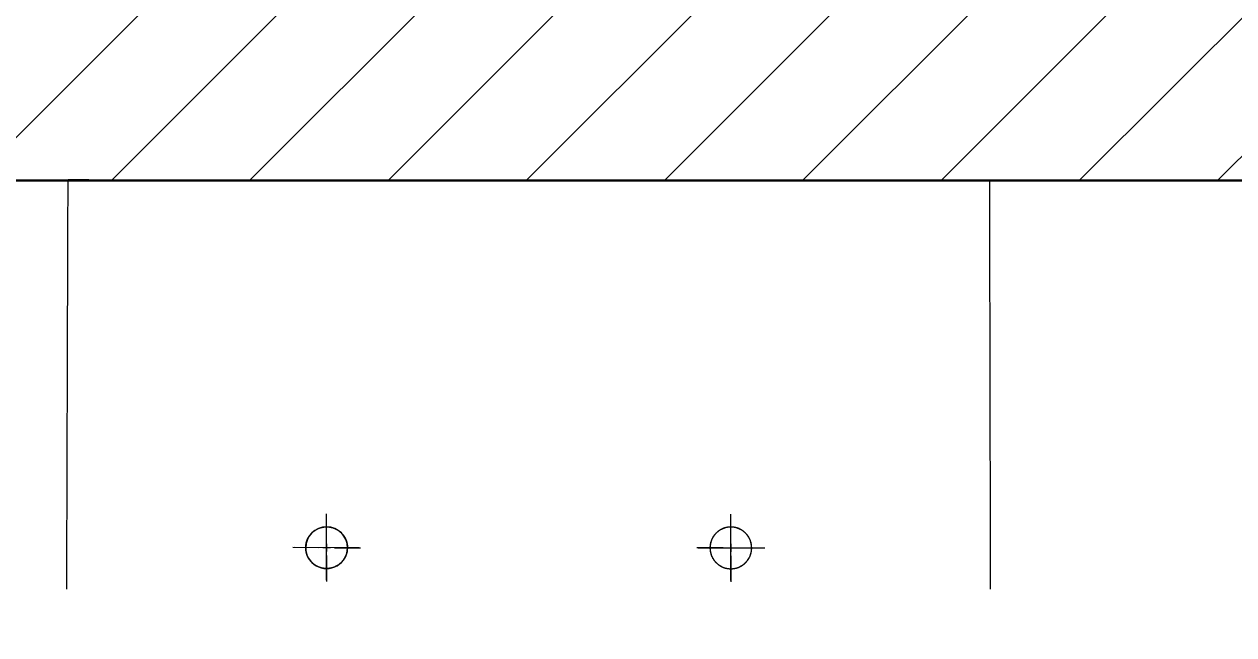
# Model space of a CAD drawing. Header units: millimetres. Extents: x 860 to 1444, y -43 to 267.
# Drawn here: x 1326.6684 to 1327.1323, y 260.0381 to 260.2723 of the extents above; entities that cross this region are included whole.
import ezdxf

# ---------------------------------------------------------------- set-up
doc = ezdxf.new("R2010")
doc.units = ezdxf.units.MM
doc.header["$MEASUREMENT"] = 0
for name, color, linetype, lineweight in [('furniture', 251, 'Continuous', 5), ('Furnitures', 251, 'Continuous', 5), ('WALL', 7, 'Continuous', 30)]:
    doc.layers.add(name, color=color, linetype=linetype, lineweight=lineweight)
doc.styles.add('Ari CENTER', font='times.ttf', dxfattribs={"height": 0.15})
doc.dimstyles.new('Ari New', dxfattribs={"dimtxt": 0.15, "dimasz": 0.1, "dimexe": 0.05, "dimexo": 0.25, "dimgap": 0.05, "dimtad": 0, "dimtoh": 1, "dimzin": 0, "dimdsep": 46, "dimtxsty": 'Ari CENTER', "dimblk": 'OBLIQUE', "dimcen": 0.09, "dimclrd": 251, "dimclre": 251, "dimclrt": 12, "dimadec": 0, "dimazin": 0, "dimtfac": 1, "dimtofl": 0, "dimtmove": 0, "dimatfit": 3, "dimldrblk": 'NONE', "dimfxl": 0, "dimtolj": 1, "dimtzin": 0, "dimarcsym": 0})

# ---------------------------------------------------------------- blocks, each defined once
blk = doc.blocks.new('nest 3')
at = {"layer": 'Furnitures', "color": 252, "true_color": 0x939598}
for p, q in [((-20.556, 51.798), (-20.553, 51.797)), ((-20.554, 51.461), (-20.553, 51.613)), ((-20.553, 51.797), (-19.76, 51.797)), ((-20.553, 51.613), (-20.553, 51.765)), ((-2.878, 51.797), (-19.76, 51.797)), ((-12.854, 51.817), (-12.854, 51.797)), ((-10.354, 51.797), (-10.354, 51.817)), ((-2.878, 51.797), (14.004, 51.797)), ((4.598, 51.797), (4.598, 51.817)), ((7.098, 51.817), (7.098, 51.797)), ((14.797, 51.797), (14.004, 51.797)), ((14.801, 51.798), (14.797, 51.797)), ((14.797, 51.613), (14.797, 51.765)), ((14.798, 51.461), (14.797, 51.613)), ((-20.555, 51.005), (-20.554, 51.157)), ((-20.554, 51.309), (-20.554, 51.461)), ((-20.554, 51.157), (-20.554, 51.309)), ((14.798, 51.309), (14.798, 51.461)), ((14.799, 51.157), (14.798, 51.309)), ((14.799, 51.005), (14.799, 51.157)), ((-20.556, 50.7), (-20.555, 50.852)), ((-20.556, 50.548), (-20.556, 50.7)), ((-20.555, 50.852), (-20.555, 51.005)), ((14.799, 50.852), (14.799, 51.005)), ((14.8, 50.7), (14.799, 50.852)), ((14.8, 50.548), (14.8, 50.7)), ((-20.557, 50.244), (-20.556, 50.396)), ((-20.557, 50.092), (-20.557, 50.244)), ((-20.556, 50.396), (-20.556, 50.548)), ((14.801, 50.396), (14.8, 50.548)), ((14.801, 50.244), (14.801, 50.396)), ((14.801, 50.092), (14.801, 50.244)), ((-20.558, 49.94), (-20.557, 50.092)), ((-20.558, 49.788), (-20.558, 49.94)), ((-20.558, 49.636), (-20.558, 49.788)), ((14.802, 49.94), (14.801, 50.092)), ((14.802, 49.788), (14.802, 49.94)), ((14.803, 49.636), (14.802, 49.788)), ((-20.56, 49.179), (-20.559, 49.331)), ((-20.56, 49.027), (-20.56, 49.179)), ((-20.559, 49.483), (-20.558, 49.636)), ((-20.559, 49.331), (-20.559, 49.483)), ((14.803, 49.483), (14.803, 49.636)), ((14.803, 49.331), (14.803, 49.483)), ((14.804, 49.179), (14.803, 49.331)), ((14.804, 49.027), (14.804, 49.179)), ((-20.561, 48.723), (-20.56, 48.875)), ((-20.561, 48.571), (-20.561, 48.723)), ((-20.56, 48.875), (-20.56, 49.027)), ((14.805, 48.875), (14.804, 49.027)), ((14.805, 48.723), (14.805, 48.875)), ((14.806, 48.571), (14.805, 48.723)), ((-20.562, 48.419), (-20.561, 48.571)), ((-20.562, 48.267), (-20.562, 48.419)), ((-20.562, 48.114), (-20.562, 48.267)), ((14.806, 48.419), (14.806, 48.571)), ((14.806, 48.267), (14.806, 48.419)), ((14.807, 48.114), (14.806, 48.267)), ((-20.564, 47.658), (-20.563, 47.81)), ((-20.563, 47.962), (-20.562, 48.114)), ((-20.563, 47.81), (-20.563, 47.962)), ((14.807, 47.962), (14.807, 48.114)), ((14.808, 47.81), (14.807, 47.962)), ((14.808, 47.658), (14.808, 47.81)), ((-20.565, 47.202), (-20.564, 47.354)), ((-20.564, 47.506), (-20.564, 47.658)), ((-20.564, 47.354), (-20.564, 47.506)), ((14.808, 47.506), (14.808, 47.658)), ((14.809, 47.354), (14.808, 47.506)), ((14.809, 47.202), (14.809, 47.354)), ((-20.566, 46.898), (-20.565, 47.05)), ((-20.566, 46.745), (-20.566, 46.898)), ((-20.565, 47.05), (-20.565, 47.202)), ((14.81, 47.05), (14.809, 47.202)), ((14.81, 46.898), (14.81, 47.05)), ((14.81, 46.745), (14.81, 46.898)), ((-20.567, 46.593), (-20.566, 46.745)), ((-20.567, 46.441), (-20.567, 46.593)), ((-20.567, 46.289), (-20.567, 46.441)), ((14.811, 46.593), (14.81, 46.745)), ((14.811, 46.441), (14.811, 46.593)), ((14.812, 46.289), (14.811, 46.441)), ((-20.569, 45.833), (-20.568, 45.985)), ((-20.568, 46.137), (-20.567, 46.289)), ((-20.568, 45.985), (-20.568, 46.137)), ((14.812, 46.137), (14.812, 46.289)), ((14.812, 45.985), (14.812, 46.137)), ((14.813, 45.833), (14.812, 45.985)), ((-20.57, 45.376), (-20.569, 45.529)), ((-20.569, 45.681), (-20.569, 45.833)), ((-20.569, 45.529), (-20.569, 45.681)), ((14.813, 45.681), (14.813, 45.833)), ((14.814, 45.529), (14.813, 45.681)), ((14.814, 45.376), (14.814, 45.529)), ((-20.571, 45.072), (-20.57, 45.224)), ((-20.571, 44.92), (-20.571, 45.072)), ((-20.57, 45.224), (-20.57, 45.376)), ((14.814, 45.224), (14.814, 45.376)), ((14.815, 45.072), (14.814, 45.224)), ((14.815, 44.92), (14.815, 45.072)), ((-20.572, 44.616), (-20.571, 44.768)), ((-20.572, 44.464), (-20.572, 44.616)), ((-20.571, 44.768), (-20.571, 44.92)), ((14.816, 44.768), (14.815, 44.92)), ((14.816, 44.616), (14.816, 44.768)), ((14.816, 44.464), (14.816, 44.616)), ((-20.573, 44.312), (-20.572, 44.464)), ((-20.573, 44.16), (-20.573, 44.312)), ((-20.573, 44.007), (-20.573, 44.16)), ((14.817, 44.312), (14.816, 44.464)), ((14.817, 44.16), (14.817, 44.312)), ((14.818, 44.007), (14.817, 44.16)), ((-20.575, 43.551), (-20.574, 43.703)), ((-20.574, 43.855), (-20.573, 44.007)), ((-20.574, 43.703), (-20.574, 43.855)), ((14.818, 43.855), (14.818, 44.007)), ((14.818, 43.703), (14.818, 43.855)), ((14.819, 43.551), (14.818, 43.703)), ((-20.576, 43.095), (-20.575, 43.247)), ((-20.575, 43.399), (-20.575, 43.551)), ((-20.575, 43.247), (-20.575, 43.399)), ((14.819, 43.399), (14.819, 43.551)), ((14.82, 43.247), (14.819, 43.399)), ((14.82, 43.095), (14.82, 43.247)), ((-20.577, 42.791), (-20.576, 42.943)), ((-20.577, 42.638), (-20.577, 42.791)), ((-20.576, 42.943), (-20.576, 43.095)), ((14.82, 42.943), (14.82, 43.095)), ((14.821, 42.791), (14.82, 42.943)), ((14.821, 42.638), (14.821, 42.791)), ((-20.578, 42.334), (-20.577, 42.486)), ((-20.578, 42.182), (-20.578, 42.334)), ((-20.577, 42.486), (-20.577, 42.638)), ((14.822, 42.486), (14.821, 42.638)), ((14.822, 42.334), (14.822, 42.486)), ((14.822, 42.182), (14.822, 42.334)), ((-20.579, 42.03), (-20.578, 42.182)), ((-20.579, 41.878), (-20.579, 42.03)), ((-20.579, 41.726), (-20.579, 41.878)), ((14.823, 42.03), (14.822, 42.182)), ((14.823, 41.878), (14.823, 42.03)), ((14.824, 41.726), (14.823, 41.878)), ((-20.581, 41.27), (-20.58, 41.422)), ((-20.58, 41.574), (-20.579, 41.726)), ((-20.58, 41.422), (-20.58, 41.574)), ((14.824, 41.574), (14.824, 41.726)), ((14.824, 41.422), (14.824, 41.574)), ((14.825, 41.27), (14.824, 41.422)), ((-20.582, 40.813), (-20.581, 40.965)), ((-20.581, 41.117), (-20.581, 41.27)), ((-20.581, 40.965), (-20.581, 41.117)), ((14.825, 41.117), (14.825, 41.27)), ((14.826, 40.965), (14.825, 41.117)), ((14.826, 40.813), (14.826, 40.965)), ((-20.583, 40.509), (-20.582, 40.661)), ((-20.583, 40.357), (-20.583, 40.509)), ((-20.582, 40.661), (-20.582, 40.813)), ((14.826, 40.661), (14.826, 40.813)), ((14.827, 40.509), (14.826, 40.661)), ((14.827, 40.357), (14.827, 40.509)), ((-20.585, 39.748), (-20.584, 39.901)), ((-20.584, 40.053), (-20.583, 40.205)), ((-20.584, 39.901), (-20.584, 40.053)), ((-20.583, 40.205), (-20.583, 40.357)), ((14.828, 40.205), (14.827, 40.357)), ((14.828, 40.053), (14.828, 40.205)), ((14.829, 39.901), (14.828, 40.053)), ((14.829, 39.748), (14.829, 39.901)), ((-20.586, 39.444), (-20.585, 39.596)), ((-20.586, 39.292), (-20.586, 39.444)), ((-20.585, 39.596), (-20.585, 39.748)), ((14.829, 39.596), (14.829, 39.748)), ((14.83, 39.444), (14.829, 39.596)), ((14.83, 39.292), (14.83, 39.444)), ((-20.587, 38.988), (-20.586, 39.14)), ((-20.587, 38.836), (-20.587, 38.988)), ((-20.586, 39.14), (-20.586, 39.292)), ((-10.63, 37.999), (-10.63, 38.999)), ((4.874, 37.999), (4.874, 38.999)), ((14.831, 39.14), (14.83, 39.292)), ((14.831, 38.988), (14.831, 39.14)), ((14.831, 38.836), (14.831, 38.988)), ((-20.589, 38.379), (-20.588, 38.532)), ((-20.588, 38.684), (-20.587, 38.836)), ((-20.588, 38.532), (-20.588, 38.684)), ((-10.63, 36.449), (-10.63, 38.949)), ((-10.63, 36.449), (-10.63, 38.949)), ((4.874, 36.449), (4.874, 38.949)), ((4.874, 36.449), (4.874, 38.949)), ((14.832, 38.684), (14.831, 38.836)), ((14.832, 38.532), (14.832, 38.684)), ((14.833, 38.379), (14.832, 38.532)), ((-20.59, 37.923), (-20.589, 38.075)), ((-20.589, 38.227), (-20.589, 38.379)), ((-20.589, 38.075), (-20.589, 38.227)), ((14.833, 38.227), (14.833, 38.379)), ((14.834, 38.075), (14.833, 38.227)), ((14.834, 37.923), (14.834, 38.075)), ((-20.591, 37.467), (-20.59, 37.619)), ((-20.59, 37.771), (-20.59, 37.923)), ((-20.59, 37.619), (-20.59, 37.771)), ((-10.93, 37.699), (-11.93, 37.699)), ((-9.38, 37.699), (-11.88, 37.699)), ((-9.38, 37.699), (-11.88, 37.699)), ((-10.48, 37.699), (-10.78, 37.699)), ((-10.63, 37.849), (-10.63, 37.549)), ((-10.33, 37.699), (-9.33, 37.699)), ((4.574, 37.699), (3.574, 37.699)), ((3.624, 37.699), (6.124, 37.699)), ((3.624, 37.699), (6.124, 37.699)), ((4.724, 37.699), (5.024, 37.699)), ((4.874, 37.849), (4.874, 37.549)), ((5.174, 37.699), (6.174, 37.699)), ((14.834, 37.771), (14.834, 37.923)), ((14.835, 37.619), (14.834, 37.771)), ((14.835, 37.467), (14.835, 37.619)), ((-20.592, 37.163), (-20.591, 37.315)), ((-20.592, 37.01), (-20.592, 37.163)), ((-20.591, 37.315), (-20.591, 37.467)), ((-10.63, 37.399), (-10.63, 36.399)), ((4.874, 37.399), (4.874, 36.399)), ((14.836, 37.315), (14.835, 37.467)), ((14.836, 37.163), (14.836, 37.315)), ((14.836, 37.01), (14.836, 37.163)), ((-20.593, 36.706), (-20.592, 36.858)), ((-20.593, 36.554), (-20.593, 36.706)), ((-20.592, 36.858), (-20.592, 37.01)), ((14.837, 36.858), (14.836, 37.01)), ((14.837, 36.706), (14.837, 36.858)), ((14.837, 36.554), (14.837, 36.706)), ((-20.594, 36.402), (-20.593, 36.554)), ((-20.594, 36.25), (-20.594, 36.402)), ((-20.594, 36.098), (-20.594, 36.25)), ((14.838, 36.402), (14.837, 36.554)), ((14.838, 36.25), (14.838, 36.402)), ((14.839, 36.098), (14.838, 36.25)), ((-20.596, 35.641), (-20.595, 35.794)), ((-20.595, 35.946), (-20.594, 36.098)), ((-20.595, 35.794), (-20.595, 35.946)), ((14.839, 35.946), (14.839, 36.098)), ((14.839, 35.794), (14.839, 35.946)), ((14.84, 35.641), (14.839, 35.794)), ((-20.597, 35.185), (-20.596, 35.337)), ((-20.596, 35.489), (-20.596, 35.641)), ((-20.596, 35.337), (-20.596, 35.489)), ((14.84, 35.489), (14.84, 35.641)), ((14.841, 35.337), (14.84, 35.489)), ((14.841, 35.185), (14.841, 35.337)), ((-20.597, 35.033), (-20.597, 35.185)), ((-20.597, 34.881), (-20.597, 35.033)), ((-20.597, 34.729), (-20.597, 34.881)), ((14.841, 35.033), (14.841, 35.185)), ((14.841, 34.881), (14.841, 35.033)), ((14.841, 34.729), (14.841, 34.881)), ((-20.597, 34.577), (-20.597, 34.729)), ((-20.597, 34.425), (-20.597, 34.577)), ((-20.597, 34.272), (-20.597, 34.425)), ((14.841, 34.577), (14.841, 34.729)), ((14.841, 34.425), (14.841, 34.577)), ((14.841, 34.272), (14.841, 34.425))]:
    blk.add_line(p, q, dxfattribs=at)
for centre, start, end in [((-10.63, 37.699), 0, 180), ((4.874, 37.699), 0, 180), ((-10.63, 37.699), 180, 0), ((4.874, 37.699), 180, 0)]:
    blk.add_arc(centre, 0.8, start, end, dxfattribs=at)
for points in [[(-20.561, 51.797), (-20.548, 51.797), (-20.449, 51.797), (-20.261, 51.797), (-20.03, 51.797), (-19.76, 51.797)], [(14.805, 51.797), (14.793, 51.797), (14.693, 51.797), (14.505, 51.797), (14.274, 51.797), (14.004, 51.797)]]:
    blk.add_open_spline(points, degree=1, knots=[0, 0, 0.01535, 0.139644, 0.374121, 0.662317, 1, 1], dxfattribs=at)
for points in [[(-20.553, 51.765), (-20.553, 51.797)], [(-20.529, 51.798), (-20.552, 51.798)], [(-20.49, 51.798), (-20.529, 51.798)], [(-20.435, 51.798), (-20.49, 51.798)], [(-20.275, 51.798), (-20.435, 51.798)], [(-20.076, 51.798), (-20.275, 51.798)], [(-19.863, 51.797), (-20.076, 51.798)], [(-19.76, 51.797), (-19.863, 51.797)], [(-19.76, 51.797), (-19.76, 51.764)], [(-19.76, 51.764), (-19.76, 51.797)], [(-19.76, 51.797), (-2.878, 51.797)], [(-14.593, 51.803), (-14.564, 51.803)], [(-14.564, 51.803), (-14.548, 51.803)], [(-14.548, 51.803), (-14.514, 51.803)], [(-14.514, 51.803), (-14.476, 51.803)], [(-14.476, 51.803), (-14.456, 51.803)], [(-14.456, 51.803), (-14.413, 51.803)], [(-14.413, 51.803), (-14.366, 51.803)], [(-14.366, 51.803), (-14.342, 51.803)], [(-14.342, 51.803), (-14.289, 51.803)], [(-14.289, 51.803), (-14.261, 51.803)], [(14.004, 51.797), (-2.878, 51.797)], [(8.533, 51.803), (8.505, 51.803)], [(8.586, 51.803), (8.533, 51.803)], [(8.611, 51.803), (8.586, 51.803)], [(8.657, 51.803), (8.611, 51.803)], [(8.7, 51.803), (8.657, 51.803)], [(8.72, 51.803), (8.7, 51.803)], [(8.758, 51.803), (8.72, 51.803)], [(8.792, 51.803), (8.758, 51.803)], [(8.808, 51.803), (8.792, 51.803)], [(8.837, 51.803), (8.808, 51.803)], [(14.004, 51.797), (14.004, 51.764)], [(14.004, 51.797), (14.107, 51.797)], [(14.004, 51.764), (14.004, 51.797)], [(14.107, 51.797), (14.32, 51.798)], [(14.32, 51.798), (14.52, 51.798)], [(14.52, 51.798), (14.679, 51.798)], [(14.679, 51.798), (14.735, 51.798)], [(14.735, 51.798), (14.774, 51.798)], [(14.774, 51.798), (14.796, 51.798)], [(14.797, 51.765), (14.797, 51.797)], [(-11.372, 38.006), (-11.325, 38.099)], [(-11.325, 38.099), (-11.266, 38.186)], [(-11.266, 38.186), (-11.196, 38.264)], [(-11.196, 38.264), (-11.117, 38.334)], [(-11.117, 38.334), (-11.031, 38.393)], [(-11.031, 38.393), (-10.937, 38.44)], [(-10.937, 38.44), (-10.838, 38.473)], [(-10.838, 38.473), (-10.735, 38.492)], [(-10.735, 38.492), (-10.63, 38.499)], [(-10.63, 38.499), (-10.525, 38.492)], [(-10.525, 38.492), (-10.422, 38.473)], [(-10.422, 38.473), (-10.323, 38.44)], [(-10.323, 38.44), (-10.23, 38.393)], [(-10.23, 38.393), (-10.143, 38.334)], [(-10.143, 38.334), (-10.064, 38.264)], [(-10.064, 38.264), (-9.995, 38.186)], [(-9.995, 38.186), (-9.935, 38.099)], [(-9.935, 38.099), (-9.889, 38.006)], [(4.18, 38.099), (4.133, 38.006)], [(4.239, 38.186), (4.18, 38.099)], [(4.309, 38.264), (4.239, 38.186)], [(4.387, 38.334), (4.309, 38.264)], [(4.474, 38.393), (4.387, 38.334)], [(4.567, 38.44), (4.474, 38.393)], [(4.666, 38.473), (4.567, 38.44)], [(4.769, 38.492), (4.666, 38.473)], [(4.874, 38.499), (4.769, 38.492)], [(4.979, 38.492), (4.874, 38.499)], [(5.082, 38.473), (4.979, 38.492)], [(5.182, 38.44), (5.082, 38.473)], [(5.275, 38.393), (5.182, 38.44)], [(5.361, 38.334), (5.275, 38.393)], [(5.44, 38.264), (5.361, 38.334)], [(5.51, 38.186), (5.44, 38.264)], [(5.569, 38.099), (5.51, 38.186)], [(5.616, 38.006), (5.569, 38.099)], [(-11.43, 37.699), (-11.424, 37.804)], [(-11.424, 37.594), (-11.43, 37.699)], [(-11.424, 37.804), (-11.405, 37.907)], [(-11.404, 37.491), (-11.424, 37.594)], [(-11.405, 37.907), (-11.372, 38.006)], [(-9.889, 38.006), (-9.856, 37.907)], [(-9.856, 37.907), (-9.836, 37.804)], [(-9.845, 37.854), (-9.836, 37.814)], [(-9.83, 37.699), (-9.844, 37.542)], [(-9.836, 37.814), (-9.827, 37.695)], [(-9.836, 37.804), (-9.83, 37.699)], [(4.081, 37.814), (4.071, 37.695)], [(4.081, 37.804), (4.074, 37.699)], [(4.074, 37.699), (4.089, 37.542)], [(4.1, 37.907), (4.081, 37.804)], [(4.089, 37.854), (4.081, 37.814)], [(4.133, 38.006), (4.1, 37.907)], [(5.649, 37.907), (5.616, 38.006)], [(5.668, 37.804), (5.649, 37.907)], [(5.649, 37.491), (5.668, 37.594)], [(5.674, 37.699), (5.668, 37.804)], [(5.668, 37.594), (5.674, 37.699)], [(-11.372, 37.391), (-11.404, 37.491)], [(-11.325, 37.298), (-11.372, 37.391)], [(-11.266, 37.212), (-11.325, 37.298)], [(-11.196, 37.133), (-11.266, 37.212)], [(-11.117, 37.063), (-11.196, 37.133)], [(-10.064, 37.133), (-10.185, 37.032)], [(-9.995, 37.212), (-10.064, 37.133)], [(-9.935, 37.298), (-9.995, 37.212)], [(-9.889, 37.392), (-9.935, 37.298)], [(-9.844, 37.542), (-9.889, 37.392)], [(4.089, 37.542), (4.133, 37.392)], [(4.133, 37.392), (4.18, 37.298)], [(4.18, 37.298), (4.239, 37.212)], [(4.239, 37.212), (4.309, 37.133)], [(4.309, 37.133), (4.43, 37.032)], [(5.361, 37.063), (5.44, 37.133)], [(5.44, 37.133), (5.51, 37.212)], [(5.51, 37.212), (5.569, 37.298)], [(5.569, 37.298), (5.616, 37.391)], [(5.616, 37.391), (5.649, 37.491)], [(-11.031, 37.004), (-11.117, 37.063)], [(-10.937, 36.957), (-11.031, 37.004)], [(-10.838, 36.924), (-10.937, 36.957)], [(-10.735, 36.905), (-10.838, 36.924)], [(-10.63, 36.899), (-10.735, 36.905)], [(-10.525, 36.905), (-10.63, 36.899)], [(-10.422, 36.924), (-10.525, 36.905)], [(-10.323, 36.957), (-10.422, 36.924)], [(-10.185, 37.032), (-10.323, 36.957)], [(4.43, 37.032), (4.567, 36.957)], [(4.567, 36.957), (4.666, 36.924)], [(4.666, 36.924), (4.769, 36.905)], [(4.769, 36.905), (4.874, 36.899)], [(4.874, 36.899), (4.979, 36.905)], [(4.979, 36.905), (5.082, 36.924)], [(5.082, 36.924), (5.181, 36.957)], [(5.181, 36.957), (5.275, 37.004)], [(5.275, 37.004), (5.361, 37.063)]]:
    blk.add_open_spline(points, degree=1, dxfattribs=at)
blk = doc.blocks.new('ERG')
at = {"layer": 'Furnitures', "color": 251, "true_color": 0x636466, "xscale": 0.01, "yscale": 0.01, "zscale": 0.01}
blk.add_blockref('nest 3', (66.48532, 14.61325), dxfattribs=at)
blk = doc.blocks.new('_Oblique')
at = {"color": 0, "linetype": 'ByBlock', "lineweight": -2}
blk.add_line((-0.5, -0.5), (0.5, 0.5), dxfattribs=at)
blk = doc.blocks.new('*D430')
at = {"color": 251, "lineweight": -2, "transparency": 16777216}
for p, q in [((1326.15699, 259.96226), (1326.15699, 259.8914)), ((1327.5383, 259.96226), (1327.5383, 259.8914)), ((1326.15699, 259.9414), (1326.53117, 259.9414)), ((1327.5383, 259.9414), (1327.16412, 259.9414))]:
    blk.add_line(p, q, dxfattribs=at)
at = {"layer": 'Defpoints', "color": 0, "lineweight": 35, "transparency": 16777216}
for p in [(1326.15699, 260.21226), (1327.5383, 260.21226), (1327.5383, 259.9414)]:
    blk.add_point(p, dxfattribs=at)
at = {"color": 251, "lineweight": -2, "transparency": 16777216, "xscale": 0.1, "yscale": 0.1, "zscale": 0.1, "rotation": 180}
blk.add_blockref('_Oblique', (1326.15699, 259.9414), dxfattribs=at)
at = {"color": 251, "lineweight": -2, "transparency": 16777216, "xscale": 0.1, "yscale": 0.1, "zscale": 0.1}
blk.add_blockref('_Oblique', (1327.5383, 259.9414), dxfattribs=at)
at = {"color": 12, "transparency": 16777216, "insert": (1326.84765, 259.9414), "char_height": 0.15, "attachment_point": 5, "style": 'Ari CENTER', "bg_fill": 3, "box_fill_scale": 1.25, "bg_fill_color": 256, "bg_fill_true_color": 13158600, "bg_fill_transparency": 0}
blk.add_mtext('\\A1;1.38m', dxfattribs=at)
blk = doc.blocks.new('_None')

msp = doc.modelspace()

# ---------------------------------------------------------------- hatches: boundary and pattern name
at = {"layer": 'furniture'}
h = msp.add_hatch(dxfattribs=at)
h.set_pattern_fill('ANSI31', color=0, scale=0.3)
h.set_pattern_definition([(45, (1063.762295, 415.22589), (-0.0265165043, 0.0265165043), [])])
h.paths.add_polyline_path([(1323.73699, 258.13226), (1323.71199, 258.13226), (1321.13699, 258.13226), (1320.13699, 258.13226), (1319.74699, 258.13226), (1319.74699, 258.09726), (1319.73699, 258.09726), (1319.73699, 258.13226), (1319.53699, 258.13226), (1319.53699, 257.84261), (1319.73699, 257.84261), (1319.73699, 257.87761), (1319.73699, 257.93226), (1321.13699, 257.93226), (1323.73699, 257.93226)])
h.paths.add_polyline_path([(1320.73699, 252.93226), (1319.73699, 252.93226), (1319.53699, 252.93226), (1319.53699, 252.73226), (1320.73699, 252.73226)])
h.paths.add_polyline_path([(1325.65199, 252.93226), (1324.93699, 252.93226), (1324.93699, 256.93226), (1325.03699, 256.93226), (1325.03699, 257.13226), (1325.01199, 257.13226), (1324.93699, 257.13226), (1324.93699, 258.13226), (1324.73699, 258.13226), (1324.73699, 257.92226), (1324.77199, 257.92226), (1324.77199, 257.91226), (1324.73699, 257.91226), (1324.73699, 252.93226), (1323.73699, 252.93226), (1323.73699, 252.73226), (1325.65199, 252.73226)])
h.paths.add_polyline_path([(1319.73699, 259.73226), (1319.73699, 260.20226), (1319.53699, 260.20226), (1319.53699, 259.13226), (1319.73699, 259.13226)])
h.paths.add_polyline_path([(1324.43699, 264.95226), (1319.53699, 264.95226), (1319.53699, 264.04712), (1319.73699, 264.04712), (1319.73699, 264.75226), (1324.33699, 264.75226), (1324.33699, 263.65226), (1324.43699, 263.65226), (1324.43699, 263.68726), (1324.44699, 263.68726), (1324.44699, 263.65226), (1326.03699, 263.65226), (1326.03699, 261.43226), (1324.43699, 261.43226), (1324.43699, 262.65226), (1324.33699, 262.65226), (1324.33699, 261.33226), (1326.01137, 261.33226), (1326.01137, 261.35726), (1326.02137, 261.35726), (1326.02137, 261.33226), (1326.03699, 261.33226), (1326.15699, 261.33226), (1326.15699, 263.75226), (1324.43699, 263.75226)])
h.paths.add_polyline_path([(1329.56699, 264.95226), (1325.99945, 264.95226), (1325.99945, 264.75226), (1326.10284, 264.75226), (1326.15699, 264.75226), (1329.36699, 264.75226), (1329.36699, 260.33226), (1327.56699, 260.33226), (1327.36699, 260.33226), (1327.36699, 260.43226), (1327.24699, 260.43226), (1327.24699, 260.33226), (1326.03699, 260.33226), (1326.03699, 258.63226), (1326.15699, 258.63226), (1326.15699, 258.68226), (1326.25699, 258.68226), (1326.25699, 258.80226), (1326.15699, 258.80226), (1326.15699, 260.21226), (1327.56699, 260.21226), (1327.56699, 258.80226), (1327.05699, 258.80226), (1327.05699, 258.68226), (1327.15699, 258.68226), (1327.15699, 258.58226), (1327.27699, 258.58226), (1327.27699, 258.68226), (1329.36699, 258.68226), (1329.36699, 257.13226), (1327.27699, 257.13226), (1327.27699, 257.78226), (1327.15699, 257.78226), (1327.15699, 257.13226), (1326.15699, 257.13226), (1326.15699, 257.83226), (1326.03699, 257.83226), (1326.03699, 256.93226), (1329.36699, 256.93226), (1329.36699, 252.93226), (1328.65199, 252.93226), (1328.65199, 252.73226), (1329.56699, 252.73226), (1329.56699, 258.80226), (1327.68699, 258.80226), (1327.68699, 260.21226), (1329.56699, 260.21226), (1329.56699, 260.93226)])
edge = h.paths.add_edge_path(flags=16)
edge.add_line((1327.03081, 260.21235), (1326.86199, 260.21245))
edge.add_spline(control_points=[(1326.86199, 260.21245), (1326.78723, 260.21249)], knot_values=[0.557171, 0.557171, 1, 1], degree=1, periodic=0)
edge.add_line((1326.78723, 260.21249), (1326.69317, 260.21254))
edge.add_line((1326.69317, 260.21254), (1326.68524, 260.21255))
edge.add_spline(control_points=[(1326.68528, 260.21255), (1326.68516, 260.21255)], knot_values=[0, 0, 0.01535, 0.01535], degree=1, periodic=0)
edge.add_spline(control_points=[(1326.69001, 260.21255), (1326.69214, 260.21254)], knot_values=[0.130173, 0.130173, 0.399201, 0.399201], degree=1, periodic=0)
edge.add_line((1326.69214, 260.21254), (1326.86199, 260.21245))
edge.add_spline(control_points=[(1326.86199, 260.21245), (1326.93675, 260.21241)], knot_values=[0.557171, 0.557171, 1, 1], degree=1, periodic=0)
edge.add_spline(control_points=[(1326.93675, 260.21241), (1326.96175, 260.21239)], knot_values=[0.409082, 0.409082, 0.557171, 0.557171], degree=1, periodic=0)
edge.add_spline(control_points=[(1326.96175, 260.21239), (1327.03081, 260.21236)], knot_values=[0, 0, 0.409082, 0.409082], degree=1, periodic=0)
edge.add_spline(control_points=[(1327.03811, 260.21236), (1327.03756, 260.21236)], knot_values=[0.851775, 0.851775, 0.922261, 0.922261], degree=1, periodic=0)
edge.add_spline(control_points=[(1327.0377, 260.21235), (1327.03869, 260.21235)], knot_values=[0.01535, 0.01535, 0.139644, 0.139644], degree=1, periodic=0)
edge.add_line((1327.03869, 260.21235), (1327.03874, 260.21235))
edge.add_line((1327.03874, 260.21235), (1327.03081, 260.21235))

# ---------------------------------------------------------------- linework, layer by layer
at = {"layer": 'WALL', "color": 0}
msp.add_line((1327.56699, 260.21226), (1326.15699, 260.21226), dxfattribs=at)

# ---------------------------------------------------------------- block references
at = {"color": 0, "rotation": 359.9687503594259}
msp.add_blockref('ERG', (1260.3972, 245.11747), dxfattribs=at)

# ---------------------------------------------------------------- next in the draw order: dimensions: what is measured, and where the dimension line sits
at = {"color": 0}
dim = msp.add_aligned_dim(p1=(1326.15699, 260.21226), p2=(1327.5383, 260.21226), distance=-0.27086, dimstyle='Ari New', override={"dimpost": 'm'}, dxfattribs=at)
dim.commit()
dim.dimension.update_dxf_attribs({"geometry": '*D430', "text_midpoint": (1326.84765, 259.9414)})

doc.saveas('drawing.dxf')
